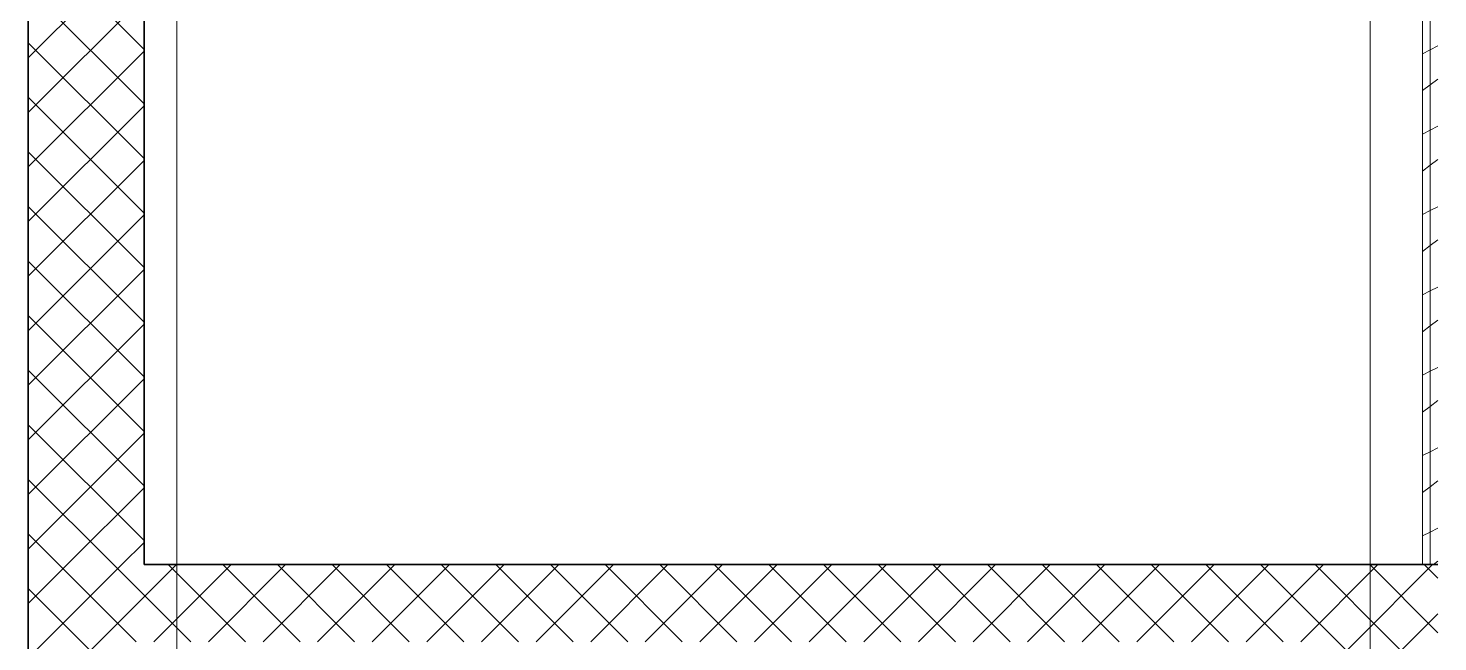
# Model space of a CAD drawing. Extents: x -982 to 937, y -179 to 616.
# Drawn here: x -594.4 to -521.4, y 390 to 421.8 of the extents above; entities that cross this region are included whole.
import ezdxf
from ezdxf.lldxf.tags import DXFTag

# ---------------------------------------------------------------- set-up
doc = ezdxf.new("R2010")
doc.units = 0
doc.layers.get('0').update_dxf_attribs({"lineweight": 13})
for name, color, linetype, lineweight in [('A-WALL-____-MCUT', 7, 'Continuous', 35), ('A-WALL-____-PATT', 7, 'Continuous', 35), ('A-WALL-FNSH-MCUT', 7, 'Continuous', 35), ('S-GRID-____-OTLN', 7, 'Continuous', 5)]:
    doc.layers.add(name, color=color, linetype=linetype, lineweight=lineweight)
tags = doc.linetypes.add('_Rasterlinie_', pattern=[0.375, 0.2, -0.05, 0.075, -0.05]).pattern_tags.tags
tags[10:11] = [DXFTag(74, 4), DXFTag(75, 0), DXFTag(340, '0'), DXFTag(46, 1.0), DXFTag(50, 0.0), DXFTag(44, 0.0), DXFTag(45, 0.0)]
tags[8:9] = [DXFTag(74, 4), DXFTag(75, 0), DXFTag(340, '0'), DXFTag(46, 1.0), DXFTag(50, 0.0), DXFTag(44, 0.0), DXFTag(45, 0.0)]
tags[6:7] = [DXFTag(74, 4), DXFTag(75, 0), DXFTag(340, '0'), DXFTag(46, 1.0), DXFTag(50, 0.0), DXFTag(44, 0.0), DXFTag(45, 0.0)]
tags[4:5] = [DXFTag(74, 4), DXFTag(75, 0), DXFTag(340, '0'), DXFTag(46, 1.0), DXFTag(50, 0.0), DXFTag(44, 0.0), DXFTag(45, 0.0)]

# ---------------------------------------------------------------- blocks, each defined once
blk = doc.blocks.new('Referenz-A0UJ2GQRXE', base_point=(-954.019, -167.52))
at = {"layer": 'A-WALL-____-MCUT', "color": 0, "linetype": 'Continuous', "ltscale": 0.35}
for p, q in [((-594.359, 439.593), (-594.359, 327.991)), ((-588.359, 393.993), (-588.359, 439.593)), ((-522.159, 393.993), (-588.359, 393.993)), ((-522.159, 393.993), (-521.359, 393.993))]:
    blk.add_line(p, q, dxfattribs=at)
at = {"layer": 'A-WALL-____-MCUT', "color": 0, "linetype": 'Continuous', "lineweight": 9, "ltscale": 0.13}
blk.add_line((-521.759, 393.993), (-521.759, 432.593), dxfattribs=at)
at = {"layer": 'A-WALL-____-PATT', "color": 0, "linetype": 'Continuous', "lineweight": 9, "ltscale": 0.13}
for p, q in [((-588.359, 420.697), (-594.359, 426.697)), ((-594.359, 420.258), (-588.359, 426.258)), ((-588.359, 417.869), (-594.359, 423.869)), ((-594.359, 417.429), (-588.359, 423.429)), ((-588.359, 415.04), (-594.359, 421.04)), ((-594.359, 414.601), (-588.359, 420.601)), ((-521.759, 420.671), (-522.159, 420.471)), ((-521.359, 420.871), (-521.759, 420.671)), ((-521.359, 419.156), (-521.759, 418.856)), ((-521.759, 418.856), (-522.159, 418.556)), ((-588.359, 412.212), (-594.359, 418.212)), ((-594.359, 411.773), (-588.359, 417.773)), ((-521.759, 416.507), (-522.159, 416.307)), ((-521.359, 416.707), (-521.759, 416.507)), ((-588.359, 409.383), (-594.359, 415.383)), ((-594.359, 408.944), (-588.359, 414.944)), ((-521.759, 414.691), (-522.159, 414.391)), ((-521.359, 414.991), (-521.759, 414.691)), ((-588.359, 406.555), (-594.359, 412.555)), ((-521.359, 412.542), (-521.759, 412.342)), ((-594.359, 406.116), (-588.359, 412.116)), ((-521.759, 412.342), (-522.159, 412.142)), ((-521.759, 410.526), (-522.159, 410.226)), ((-521.359, 410.826), (-521.759, 410.526)), ((-588.359, 403.727), (-594.359, 409.727)), ((-594.359, 403.287), (-588.359, 409.287)), ((-521.759, 408.177), (-522.159, 407.977)), ((-521.359, 408.377), (-521.759, 408.177)), ((-588.359, 400.898), (-594.359, 406.898)), ((-521.359, 406.661), (-521.759, 406.361)), ((-594.359, 400.459), (-588.359, 406.459)), ((-521.759, 406.361), (-522.159, 406.061)), ((-588.359, 398.07), (-594.359, 404.07)), ((-521.759, 404.012), (-522.159, 403.812)), ((-521.359, 404.212), (-521.759, 404.012)), ((-594.359, 397.63), (-588.359, 403.63)), ((-521.359, 402.496), (-521.759, 402.196)), ((-521.759, 402.196), (-522.159, 401.896)), ((-588.359, 395.241), (-594.359, 401.241)), ((-594.359, 394.802), (-588.359, 400.802)), ((-521.359, 400.047), (-521.759, 399.847)), ((-521.759, 399.847), (-522.159, 399.647)), ((-589.939, 393.993), (-594.359, 398.413)), ((-592.34, 393.993), (-588.359, 397.974)), ((-521.759, 398.031), (-522.159, 397.731)), ((-521.359, 398.331), (-521.759, 398.031)), ((-521.759, 395.682), (-522.159, 395.482)), ((-521.359, 395.882), (-521.759, 395.682)), ((-592.767, 393.993), (-594.359, 395.584)), ((-589.511, 393.993), (-588.359, 395.145)), ((-594.359, 391.974), (-592.34, 393.993)), ((-593.511, 389.993), (-589.511, 393.993)), ((-588.767, 389.993), (-592.767, 393.993)), ((-590.683, 389.993), (-586.683, 393.993)), ((-585.939, 389.993), (-589.939, 393.993)), ((-587.855, 389.993), (-583.855, 393.993)), ((-583.11, 389.993), (-587.11, 393.993)), ((-585.026, 389.993), (-581.026, 393.993)), ((-580.282, 389.993), (-584.282, 393.993)), ((-582.198, 389.993), (-578.198, 393.993)), ((-577.454, 389.993), (-581.454, 393.993)), ((-579.369, 389.993), (-575.369, 393.993)), ((-574.625, 389.993), (-578.625, 393.993)), ((-576.541, 389.993), (-572.541, 393.993)), ((-571.797, 389.993), (-575.797, 393.993)), ((-573.712, 389.993), (-569.712, 393.993)), ((-568.968, 389.993), (-572.968, 393.993)), ((-570.884, 389.993), (-566.884, 393.993)), ((-566.14, 389.993), (-570.14, 393.993)), ((-568.056, 389.993), (-564.056, 393.993)), ((-563.311, 389.993), (-567.311, 393.993)), ((-565.227, 389.993), (-561.227, 393.993)), ((-560.483, 389.993), (-564.483, 393.993)), ((-562.399, 389.993), (-558.399, 393.993)), ((-557.655, 389.993), (-561.655, 393.993)), ((-559.57, 389.993), (-555.57, 393.993)), ((-554.826, 389.993), (-558.826, 393.993)), ((-556.742, 389.993), (-552.742, 393.993)), ((-551.998, 389.993), (-555.998, 393.993)), ((-553.913, 389.993), (-549.913, 393.993)), ((-549.169, 389.993), (-553.169, 393.993)), ((-551.085, 389.993), (-547.085, 393.993)), ((-546.341, 389.993), (-550.341, 393.993)), ((-548.257, 389.993), (-544.257, 393.993)), ((-543.512, 389.993), (-547.512, 393.993)), ((-545.428, 389.993), (-541.428, 393.993)), ((-540.684, 389.993), (-544.684, 393.993)), ((-542.6, 389.993), (-538.6, 393.993)), ((-537.856, 389.993), (-541.856, 393.993)), ((-539.771, 389.993), (-535.771, 393.993)), ((-535.027, 389.993), (-539.027, 393.993)), ((-536.943, 389.993), (-532.943, 393.993)), ((-532.199, 389.993), (-536.199, 393.993)), ((-534.114, 389.993), (-530.114, 393.993)), ((-529.37, 389.993), (-533.37, 393.993)), ((-531.286, 389.993), (-527.286, 393.993)), ((-526.542, 389.993), (-530.542, 393.993)), ((-528.458, 389.993), (-524.458, 393.993)), ((-523.714, 389.993), (-527.714, 393.993)), ((-525.629, 389.993), (-521.629, 393.993)), ((-521.359, 390.467), (-524.885, 393.993)), ((-521.359, 393.295), (-522.057, 393.993)), ((-521.359, 394.166), (-521.59, 393.993)), ((-591.596, 389.993), (-594.359, 392.756)), ((-522.801, 389.993), (-521.359, 391.435)), ((-594.359, 389.145), (-593.511, 389.993)), ((-594.359, 386.317), (-590.683, 389.993)), ((-590.359, 388.756), (-591.596, 389.993)), ((-528.359, 387.263), (-525.629, 389.993)), ((-528.359, 384.435), (-522.801, 389.993)), ((-521.359, 384.81), (-526.542, 389.993)), ((-521.359, 387.638), (-523.714, 389.993))]:
    blk.add_line(p, q, dxfattribs=at)
at = {"layer": 'A-WALL-FNSH-MCUT', "color": 0, "linetype": 'Continuous', "lineweight": 9, "ltscale": 0.13}
blk.add_line((-522.159, 432.593), (-522.159, 393.993), dxfattribs=at)
at = {"layer": 'S-GRID-____-OTLN', "color": 0, "linetype": '_Rasterlinie_', "ltscale": 0.13}
for p, q in [((-524.859, 606.163), (-524.859, 205.985)), ((-586.659, -167.52), (-586.659, 592.593))]:
    blk.add_line(p, q, dxfattribs=at)

msp = doc.modelspace()

# ---------------------------------------------------------------- block references
at = {"color": 9, "lineweight": 25, "ltscale": 0.25, "true_color": 0xc0c0c0}
msp.add_blockref('Referenz-A0UJ2GQRXE', (-954.019, -167.52), dxfattribs=at)

doc.saveas('drawing.dxf')
